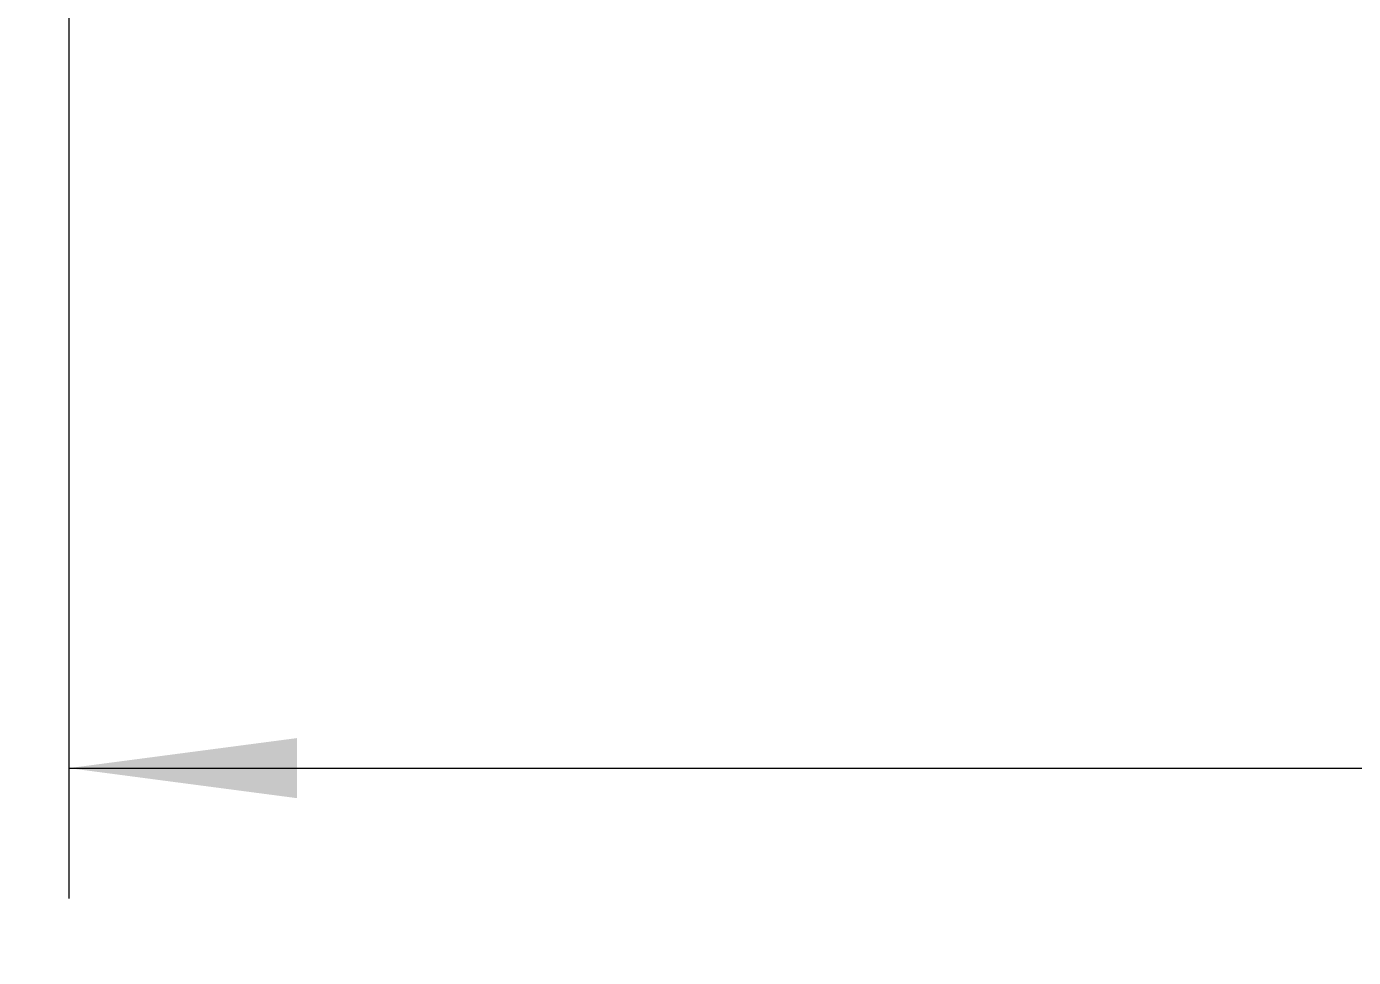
# Model space of a CAD drawing. Header units: millimetres. Extents: x -49 to 55, y -62 to 28.
# Drawn here: x 10.35 to 30.7, y -24.55 to -10.27 of the extents above; entities that cross this region are included whole.
import ezdxf

# ---------------------------------------------------------------- set-up
doc = ezdxf.new("R2010")
doc.units = ezdxf.units.MM
doc.layers.add('2', color=7, linetype='Continuous')
doc.layers.add('SK2', color=7, linetype='Continuous')
doc.styles.add('iso_b_vert', font='simplex.shx')
doc.dimstyles.get("Standard").update_dxf_attribs({"dimtxt": 0.18, "dimasz": 0.18, "dimexe": 0.18, "dimexo": 0.0625, "dimgap": 0.09, "dimtad": 1, "dimzin": 0, "dimdsep": 52, "dimtxsty": 'Standard', "dimcen": 0.09, "dimadec": 0, "dimazin": 0, "dimtfac": 1, "dimtdec": 4, "dimtofl": 0, "dimtmove": 0, "dimatfit": 3, "dimfxl": 1, "dimtolj": 1, "dimtzin": 0, "dimarcsym": 0})

# ---------------------------------------------------------------- blocks, each defined once
blk = doc.blocks.new('_U0')
at = {"layer": 'SK2', "lineweight": 13}
for p, q in [((0, -1.5875), (0, -45.142813)), ((37, -5.6375), (37, -45.142813)), ((37, -43.142813), (0, -43.142813))]:
    blk.add_line(p, q, dxfattribs=at)
at = {"layer": 'SK2', "lineweight": 18}
for points in [[(0, -43.142813), (3.499998, -42.682029), (3.500002, -43.603596)], [(37, -43.142813), (33.500002, -43.603596), (33.499998, -42.682029)]]:
    blk.add_solid(points, dxfattribs=at)
at = {"layer": 'SK2', "lineweight": 18, "insert": (16.595034, -42.110179), "char_height": 3.5, "attachment_point": 7, "line_spacing_factor": 1.084337, "style": 'iso_b_vert'}
blk.add_mtext('\\W0.6740;37', dxfattribs=at)
blk = doc.blocks.new('_U1')
at = {"layer": '2', "lineweight": 13}
for p, q in [((11, -5.6375), (11, -23.642813)), ((37, -5.6375), (37, -23.642813)), ((11, -21.642813), (53.838117, -21.642813))]:
    blk.add_line(p, q, dxfattribs=at)
at = {"layer": '2', "lineweight": 18}
for points in [[(11, -21.642813), (14.499998, -21.182029), (14.500002, -22.103596)], [(37, -21.642813), (33.500002, -22.103596), (33.499998, -21.182029)]]:
    blk.add_solid(points, dxfattribs=at)
at = {"layer": '2', "lineweight": 18, "insert": (49.842684, -20.610179), "char_height": 3.5, "attachment_point": 7, "line_spacing_factor": 1.084337, "style": 'iso_b_vert'}
blk.add_mtext('\\W0.6740;26', dxfattribs=at)
blk = doc.blocks.new('_U2')
at = {"layer": 'SK2', "lineweight": 13}
for p, q in [((0.997679, -5.3875), (0.997679, -38.142813)), ((37, -5.6375), (37, -38.142813)), ((37, -36.142813), (0.997679, -36.142813))]:
    blk.add_line(p, q, dxfattribs=at)
at = {"layer": 'SK2', "lineweight": 18}
for points in [[(0.997679, -36.142813), (4.497677, -35.682029), (4.497681, -36.603596)], [(37, -36.142813), (33.500002, -36.603596), (33.499998, -35.682029)]]:
    blk.add_solid(points, dxfattribs=at)
at = {"layer": 'SK2', "lineweight": 18, "insert": (17.093873, -35.110179), "char_height": 3.5, "attachment_point": 7, "line_spacing_factor": 1.084337, "style": 'iso_b_vert'}
blk.add_mtext('\\W0.6740;36', dxfattribs=at)

msp = doc.modelspace()

# ---------------------------------------------------------------- dimensions: what is measured, and where the dimension line sits
at = {"layer": '2', "lineweight": 18}
dim = msp.add_linear_dim(base=(11, -21.643), p1=(37, -4.05), p2=(11, -4.05), dimstyle='Standard', override={"dimtxt": 3.5, "dimasz": 3.5, "dimexe": 2, "dimexo": 1.5875, "dimgap": 1.75, "dimtad": 1, "dimtih": 1, "dimtoh": 0, "dimdec": 2, "dimlfac": 1, "dimzin": 8, "dimdsep": 46, "dimlunit": 2, "dimpost": '<>', "dimtxsty": 'iso_b_vert', "dimsah": 1, "dimse1": 0, "dimse2": 0, "dimsd1": 0, "dimsd2": 0, "dimclrd": 2, "dimclre": 2, "dimclrt": 2, "dimtol": 0, "dimtm": -0.1, "dimtfac": 1, "dimtdec": 2, "dimtofl": 1, "dimtmove": 0, "dimtzin": 8, "dimlwd": 13, "dimlwe": 13}, dxfattribs=at)
dim.commit()
dim.dimension.update_dxf_attribs({"geometry": '_U1', "text_midpoint": (51.748, -21.643)})
at = {"layer": 'SK2', "lineweight": 18}
for base, p2, picture, middle in [((0, -43.143), (0, 0), '_U0', (18.5, -43.143)), ((0.998, -36.143), (0.998, -3.8), '_U2', (18.999, -36.143))]:
    dim = msp.add_linear_dim(base=base, p1=(37, -4.05), p2=p2, dimstyle='Standard', override={"dimtxt": 3.5, "dimasz": 3.5, "dimexe": 2, "dimexo": 1.5875, "dimgap": 1.75, "dimtad": 1, "dimtih": 1, "dimtoh": 0, "dimdec": 2, "dimlfac": 1, "dimzin": 8, "dimdsep": 46, "dimlunit": 2, "dimpost": '<>', "dimtxsty": 'iso_b_vert', "dimsah": 1, "dimse1": 0, "dimse2": 0, "dimsd1": 0, "dimsd2": 0, "dimclrd": 2, "dimclre": 2, "dimclrt": 2, "dimtol": 0, "dimtm": -0.1, "dimtfac": 1, "dimtdec": 2, "dimtofl": 1, "dimtmove": 0, "dimtzin": 8, "dimlwd": 13, "dimlwe": 13}, dxfattribs=at)
    dim.commit()
    dim.dimension.update_dxf_attribs({"geometry": picture, "text_midpoint": middle})

doc.saveas('drawing.dxf')
